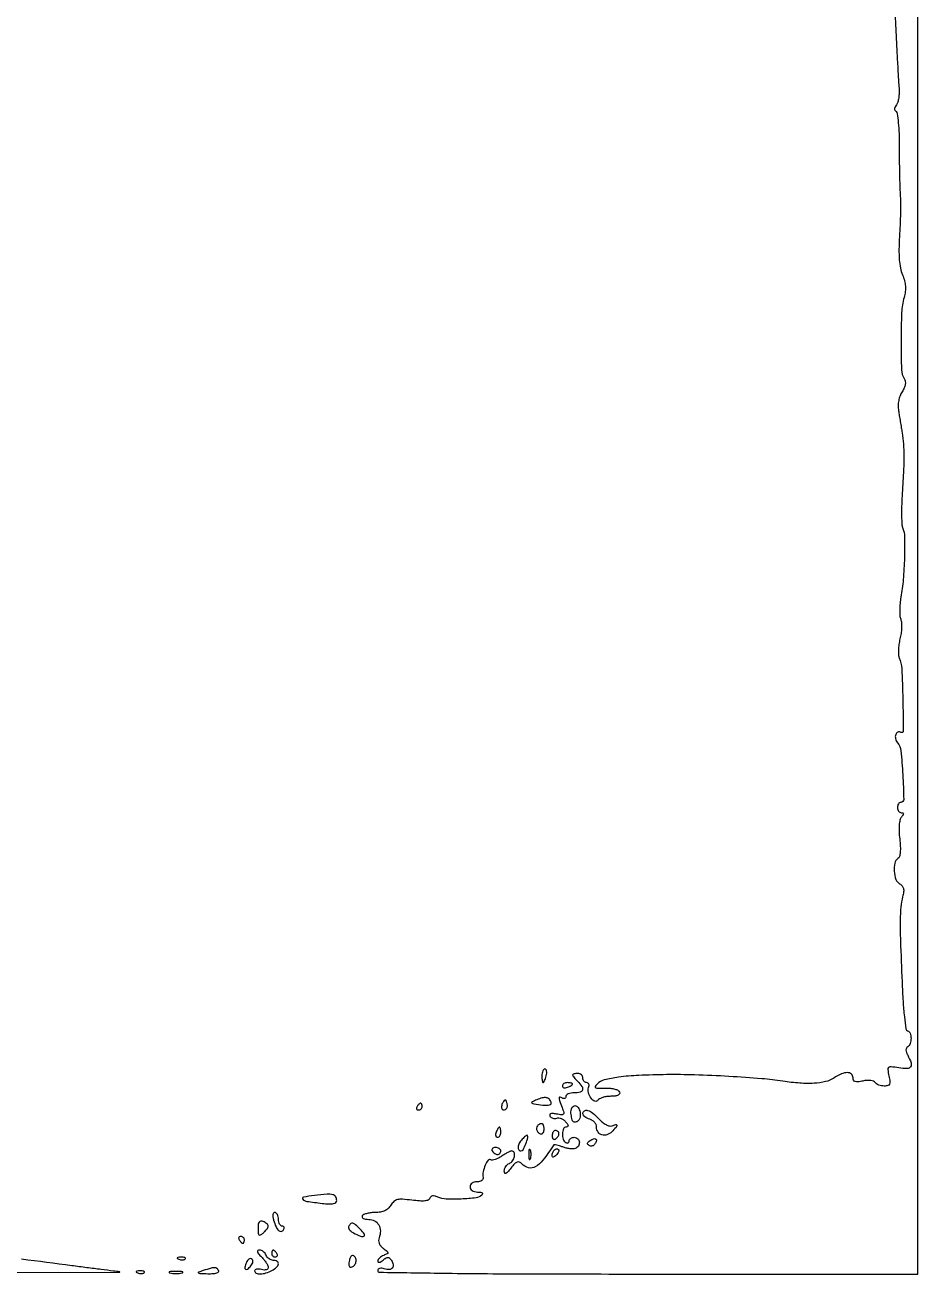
# Model space of a CAD drawing. Extents: x 0 to 4160, y 0 to 3120.
# Drawn here: x 3898.8 to 4160, y 0 to 365.5 of the extents above; entities that cross this region are included whole.
import ezdxf

# ---------------------------------------------------------------- set-up
doc = ezdxf.new("R2010")
doc.units = 0

msp = doc.modelspace()

# ---------------------------------------------------------------- linework, layer by layer
for points in [[(4159.499279, 606.274193, 0.000001), (4159.667734, 974.478125, 0.000057)], [(757.647081, 3119.740147, 0.000002), (520.492565, 3119.487217, 0.4139)], [(1964.75, 0.149832, 0.000016), (2717.930904, 0.232101, 0.000028), (3351.473438, 0.357111), (3926.491843, 0.502577, 0.944149), (3926.5, 0.645059, -0.002775), (3924.72237, 0.859722, -0.000415), (3921.15, 1.314253, -0.000466), (3916.931444, 1.858553, -0.000402), (3912.5, 2.438144, 0.001197), (3897.844682, 4.331228, 0.005376)], [(4159.806661, 1380.08378, 0.000034), (4159.883999, 1862.25)], [(4153.214214, 369.203896, -0.007), (4153.532939, 363.954849, 0.00091), (4153.795249, 358.546823, 0.00107), (4154.06405, 353.424237, 0.000938), (4154.308534, 349.097183, 0.006655), (4154.459006, 347, -0.030093), (4154.494612, 345.562786, -0.030521), (4154.356858, 344.138549, -0.032048), (4154.08263, 342.920917, -0.09797), (4153.692804, 342.173785, 0.054379), (4153.311169, 341.575186, 0.101352), (4153.165616, 341.021145, 0.129663), (4153.263236, 340.546868, 0.124422), (4153.582908, 340.173785, -0.210157), (4153.961192, 339.545191, -0.008935), (4154.25142, 336.907299, -0.01403), (4154.45655, 333.68917, -0.009389), (4154.518606, 330, 0.002844), (4154.533405, 326.032832, 0.002645), (4154.593189, 321.96875, 0.002636), (4154.68451, 318.355865, 0.008931), (4154.798633, 316, -0.015279), (4154.87955, 313.735027, -0.005483), (4154.860785, 310.506192, -0.005433), (4154.762866, 306.964864, -0.00641), (4154.590858, 303.616823, 0.01227), (4154.44133, 299.843986, 0.023538), (4154.538198, 296.817429, 0.02933), (4154.877539, 294.368776, 0.049899), (4155.480063, 292.393474, -0.033139), (4156.073295, 290.658856, -0.048571), (4156.339934, 289.069402, -0.04982), (4156.29185, 287.488993, -0.037349), (4155.937838, 285.783253, 0.059164), (4155.212748, 281.321668, 0.011099), (4155.040975, 273.034117, 0.007543), (4155.180792, 264.591098, 0.133825), (4155.972857, 262.009677, -0.095247), (4156.289508, 261.202539, -0.085462), (4156.301593, 260.30277, -0.068845), (4155.994567, 259.290748, -0.03702), (4155.361198, 258.147817, 0.054616), (4154.755505, 256.958129, 0.043304), (4154.363198, 255.568976, 0.04216), (4154.208355, 254.091397, 0.044705), (4154.30909, 252.638139, 0.000577), (4154.541581, 251.194833, 0.000321), (4154.828024, 249.436708, 0.00032), (4155.12014, 247.658148, 0.000519), (4155.37104, 246.1464, -0.024274), (4155.749913, 242.922035, -0.017329), (4155.872651, 239.289243, -0.012188), (4155.753213, 234.561087, -0.004118), (4155.354773, 227.683164, 0.009847), (4155.210048, 224.566791, 0.01227), (4155.203748, 221.668094, 0.010581), (4155.308935, 219.25302, 0.086344), (4155.567287, 218.183164, -0.09987), (4156.090367, 215.730575, -0.009724), (4156.039169, 209.633597, -0.013385), (4155.688533, 203.219475, -0.025156), (4155.00729, 198.075986, 0.021786), (4154.750684, 196.233976, 0.021136), (4154.651938, 194.357878, 0.021601), (4154.706346, 192.703602, 0.069672), (4154.940783, 191.631041, -0.071641), (4155.162995, 190.594981, -0.026212), (4155.186772, 189.092773, -0.025348), (4155.040796, 187.424349, -0.027662), (4154.728381, 185.828032, 0.026912), (4154.417079, 184.249952, 0.026337), (4154.274219, 182.636128, 0.027303), (4154.301258, 181.210306, 0.083281), (4154.530371, 180.272977, -0.089798), (4155.254438, 177.13528, -0.006484), (4155.56479, 168.197735, -0.00341), (4155.703692, 158.891449, -0.590114), (4155.003922, 158.497576, 0.239502), (4154.116977, 158.571743, 0.219972), (4153.488493, 157.898499, 0.13685), (4153.43149, 156.65935, 0.117203), (4154.01237, 155.485095, -0.149259), (4155.00808, 153.10614, -0.011356), (4155.552583, 146.080906, -0.007795), (4155.833718, 138.885536, -0.421103), (4154.968719, 138, 0.152665), (4154.599275, 137.884505, 0.09816), (4154.284561, 137.559375, 0.080885), (4154.072238, 137.073531, 0.062729), (4154, 136.5, 0.073201), (4154.084365, 135.926827, 0.087756), (4154.329718, 135.440625, 0.100549), (4154.694405, 135.115597, 0.132654), (4155.122445, 135, -0.083839), (4155.579129, 134.922882, -0.313887), (4155.740964, 134.699952, -0.155016), (4155.627456, 134.316718, -0.024302), (4155.148384, 133.678792, 0.11991), (4154.729861, 132.821255, 0.034288), (4154.511822, 131.346818, 0.029838), (4154.477012, 129.476429, 0.019212), (4154.649217, 127.313999, -0.016563), (4154.837384, 125.099432, -0.035777), (4154.803404, 123.390609, -0.04704), (4154.574888, 122.172325, -0.186569), (4154.123278, 121.57619, 0.205544), (4153.200355, 120.260686, 0.069189), (4153.037219, 117.871776, 0.068325), (4153.53628, 115.488417, 0.181386), (4154.641618, 114.180684, -0.084586), (4155.384278, 113.581382, -0.124823), (4155.765284, 112.839952, -0.091395), (4155.809661, 111.833045, -0.030469), (4155.516586, 110.380994, 0.042363), (4154.991819, 107.419964, 0.02085), (4154.804205, 103.596812, 0.010365), (4154.885152, 97.551233, 0.001585), (4155.334086, 85.51665, 0.005973), (4155.634225, 79.794228, 0.011981), (4156.033327, 75.286526, 0.006778), (4156.481089, 71.746672, 0.284759), (4156.950051, 71.183316, -0.227798), (4157.700607, 70.455958, -0.085975), (4157.971537, 68.980595, -0.08185), (4157.732343, 67.432043, -0.176972), (4156.997296, 66.498329, 0.133099), (4156.628687, 66.104695, 0.122593), (4156.494591, 65.566002, 0.085757), (4156.615166, 64.86817, 0.037319), (4156.997296, 64.005053, -0.036168), (4157.982399, 61.793747, -0.243284), (4157.830992, 60.64019, -0.248438), (4156.807605, 60.112624, -0.037477), (4154.431927, 60.317334, 0.01114), (4152.115572, 60.640443, 0.202151), (4151.413402, 60.436546, 0.263494), (4151.172637, 59.82306, 0.01873), (4151.511382, 57.948176, -0.020988), (4151.796475, 56.328502, -0.142983), (4151.675057, 55.534672, -0.226903), (4151.179653, 55.126854, -0.060694), (4150.138472, 55, -0.047633), (4149.317085, 55.078428, -0.04665), (4148.519361, 55.310948, -0.050536), (4147.859646, 55.652593, -0.11004), (4147.463817, 56.058546, 0.167565), (4147.005641, 56.432994, 0.058947), (4146.168443, 56.633771, 0.048827), (4145.095737, 56.655272, 0.034681), (4143.9048, 56.479091, -0.022764), (4142.442769, 56.227095, -0.110087), (4141.608794, 56.305829, -0.206179), (4141.163458, 56.696482, -0.111473), (4141, 57.420545, 0.209069), (4140.528467, 58.498951, 0.19282), (4139.394518, 58.932817, 0.100744), (4137.598731, 58.538135, 0.040744), (4135.385979, 57.333333, -0.088466), (4132.97748, 56.304893, -0.041577), (4129.615622, 55.817448, -0.03415), (4125.43806, 55.848327, -0.020388), (4120.5, 56.425911, 0.019522), (4114.307716, 57.161075, 0.005675), (4104.718411, 57.812052, 0.005948), (4094.669038, 58.259899, 0.011011), (4086.5, 58.346637, 0.008475), (4078.341581, 58.115259, 0.021493), (4072.436263, 57.592564, 0.026882), (4068.274117, 56.813606, 0.137516), (4066.243815, 55.672386, 0.054798), (4065.63866, 54.917754, 0.430997), (4065.737096, 54.528114, 0.127839), (4066.440323, 54.344678, 0.008364), (4068.560232, 54.378313, -0.028811), (4070.081921, 54.340243, -0.04545), (4071.367527, 54.114983, -0.056322), (4072.306286, 53.74349, -0.188445), (4072.729538, 53.25, -0.202553), (4072.695925, 52.719586, -0.165932), (4072.288305, 52.317195, -0.08477), (4071.44096, 52.072672, -0.027959), (4070.14235, 52, 0.035055), (4068.932503, 51.915074, 0.039725), (4067.797377, 51.66175, 0.043535), (4066.886804, 51.291713, 0.136899), (4066.406374, 50.84851, -0.366191), (4065.515187, 50.557948, -0.139483), (4064.405956, 51.426062, -0.090267), (4063.602618, 53.091162, -0.160322), (4063.675672, 54.597199, 0.070217), (4063.799132, 55.133645, 0.118334), (4063.730673, 55.587927, 0.15263), (4063.484486, 55.88739, 0.145975), (4063.106989, 56, -0.119693), (4062.684772, 56.102542, -0.100684), (4062.325178, 56.391667, -0.09205), (4062.083685, 56.824081, -0.081617), (4062, 57.333333, 0.111732), (4061.884901, 57.841974, 0.100101), (4061.559375, 58.275, 0.094518), (4061.072738, 58.565493, 0.087646), (4060.5, 58.666667, 0.0255), (4059.925196, 58.637333, 0.040419), (4059.440625, 58.547768, 0.048597), (4059.097265, 58.418259, 0.28566), (4059, 58.261905, 0.154018), (4059.07328, 58.029654, 0.013952), (4059.440625, 57.535417, 0.017065), (4059.925466, 56.961191, 0.012519), (4060.5, 56.357143, -0.045542), (4061.722933, 54.888544, -0.226997), (4061.886025, 53.857801, -0.267497), (4061.192372, 53.200446, -0.059014), (4059.5, 53, 0.040452), (4058.542777, 52.922429, 0.059813), (4057.734375, 52.688914, 0.078662), (4057.184873, 52.346169, 0.217355), (4057, 51.940983, -0.108972), (4056.921712, 51.586039, -0.182303), (4056.70625, 51.3746, -0.161196), (4056.3821, 51.343488, -0.082592), (4056, 51.5, 0.089692), (4055.329471, 51.763682, 0.463629), (4055.057303, 51.546949, 0.091301), (4055.180279, 50.744441, 0.007292), (4055.916454, 48.719742, -0.018649), (4056.402506, 47.282114, -0.254864), (4056.291163, 46.760666, -0.249575), (4055.789946, 46.565011, -0.017975), (4054.267829, 46.799631, 0.022462), (4053.157884, 46.96054, 0.103511), (4052.515548, 46.891392, 0.29115), (4052.289713, 46.618118, 0.171032), (4052.3834, 46.188663, 0.100205), (4052.742268, 45.805999, 0.081407), (4053.248264, 45.558273, 0.079117), (4053.820897, 45.480544, 0.086066), (4054.371811, 45.589183, -0.119274), (4054.96723, 45.66641, -0.068748), (4055.672198, 45.489611, -0.062428), (4056.374279, 45.099017, -0.061498), (4056.962231, 44.545509, -0.025548), (4057.485472, 43.845141, -0.122421), (4057.653674, 43.379912, -0.291851), (4057.517922, 43.109076, -0.135377), (4057.122445, 43, 0.298801), (4056.341758, 42.487722, 0.095833), (4056.026622, 41.067043, 0.082957), (4056.249538, 39.465873, 0.180254), (4057, 38.5, 0.082592), (4057.3821, 38.343488, 0.161196), (4057.70625, 38.3746, 0.182303), (4057.921712, 38.586039, 0.108972), (4058, 38.940983, -0.140337), (4058.115626, 39.344827, -0.099915), (4058.440625, 39.688914, -0.085131), (4058.926682, 39.920655, -0.06887), (4059.5, 40, -0.195254), (4060.497117, 39.595185, -0.182809), (4060.964892, 38.596021, -0.164411), (4060.67363, 37.453788, -0.165727), (4059.75, 36.726914, -0.085361), (4059.106278, 36.61776, -0.029823), (4058.16551, 36.676131, -0.028594), (4057.117597, 36.865488, -0.029672), (4056.111312, 37.171559, 0.011955), (4055.18237, 37.490457, 0.018849), (4054.369913, 37.714509, 0.0135), (4053.709661, 37.85137, 0.298578), (4053.537474, 37.777978, -0.017991), (4050.33796, 33.329866, -0.095098), (4048.093647, 31.354958, -0.201972), (4046.145174, 31.093429, -0.130393), (4044.146008, 32.25, 0.094252), (4043.423895, 32.739644, 0.198205), (4042.758181, 32.750676, 0.113218), (4042.015822, 32.242534, 0.022305), (4040.968244, 31, -0.012685), (4039.998999, 29.804456, -0.112815), (4039.458759, 29.402636, -0.420411), (4039.149526, 29.526552, -0.095333), (4039.022236, 30.143011, -0.083632), (4039.125961, 30.814125, -0.066943), (4039.447157, 31.472472, -0.06736), (4039.928273, 32.018693, -0.08716), (4040.5, 32.361626, 0.155481), (4041.429716, 33.105639, 0.098158), (4041.964753, 34.400926, 0.13536), (4041.881757, 35.534977, 0.317204), (4041.222506, 36, 0.103094), (4040.79173, 35.910225, 0.016955), (4040.020025, 35.542357, 0.018024), (4039.129338, 35.038538, 0.015048), (4038.220752, 34.442067, -0.034319), (4037.301252, 33.887886, -0.042684), (4036.377782, 33.509935, -0.048216), (4035.578156, 33.342174, -0.167546), (4035.070242, 33.456588, 0.385668), (4034.287874, 33.312113, 0.062222), (4033.436652, 31.851702, 0.053834), (4032.846713, 29.916359, 0.094761), (4032.847788, 28.25, -0.170054), (4032.777227, 27.774387, -0.120749), (4032.41683, 27.367188, -0.091428), (4031.807922, 27.092623, -0.060389), (4031.043837, 27, 0.069351), (4030.250628, 26.889448, 0.089277), (4029.590639, 26.566522, 0.104019), (4029.155395, 26.080539, 0.131522), (4029, 25.5, 0.134385), (4029.163123, 24.904034, 0.10995), (4029.616667, 24.420455, 0.089734), (4030.321659, 24.106106, 0.060183), (4031.2, 24, -0.030983), (4032.065262, 23.946331, -0.126997), (4032.550251, 23.754566, -0.301827), (4032.660222, 23.458235, -0.145027), (4032.45, 23.090182, -0.163222), (4030.761041, 22.294628, -0.017947), (4026.4338, 21.944542, -0.021319), (4022.06629, 21.934909, -0.09318), (4019.55997, 22.511839, 0.041392), (4018.687217, 22.81013, 0.099533), (4018.008034, 22.842881, 0.144057), (4017.52344, 22.616886, 0.132397), (4017.219171, 22.157512, -0.215472), (4016.751885, 21.652083, -0.073394), (4015.761206, 21.395308, -0.044667), (4014.222533, 21.367899, -0.015107), (4011.991327, 21.595538, 0.014236), (4009.249002, 21.880151, 0.077843), (4007.767874, 21.76077, 0.127793), (4006.756884, 21.221508, 0.067184), (4005.841579, 20.117936, -0.069717), (4005.056332, 19.180828, -0.074188), (4004.058973, 18.518761, -0.066684), (4002.820431, 18.129174, -0.042922), (4001.31847, 18, 0.028903), (4000.047962, 17.926495, 0.035152), (3998.876615, 17.70625, 0.037798), (3997.947234, 17.386154, 0.153685), (3997.5, 17, 0.247535), (3997.473767, 16.616291, 0.167407), (3997.778559, 16.288325, 0.085769), (3998.442055, 16.069075, 0.037025), (3999.373595, 16, -0.124343), (4001.101733, 15.563486, -0.142475), (4002.311748, 14.371537, -0.12829), (4002.771028, 12.607396, -0.091734), (4002.39725, 10.592833, 0.095478), (4002.254985, 9.793003, 0.091763), (4002.416468, 8.985461, 0.081642), (4002.882084, 8.214476, 0.057568), (4003.624575, 7.523376, -0.011808), (4004.757034, 6.647779, -0.210051), (4004.963209, 6.246799, -0.301955), (4004.769347, 5.912611, -0.022208), (4003.75, 5.464431, 0.046961), (4003.080537, 5.129675, 0.052942), (4002.514062, 4.687015, 0.060242), (4002.126249, 4.208769, 0.141182), (4002, 3.770566, 0.245294), (4002.139942, 3.502477, 0.200685), (4002.460114, 3.433394, 0.09146), (4002.966613, 3.627525, 0.036091), (4003.576215, 4.063253, -0.029821), (4004.445864, 4.701464, -0.152734), (4005.016022, 4.859474, -0.194966), (4005.494486, 4.647021, -0.053612), (4006.010232, 3.983444, -0.090466), (4006.513172, 2.698709, -0.228519), (4006.264866, 1.752473, -0.214718), (4005.347826, 1.318693, -0.081719), (4003.915843, 1.52671, 0.048244), (4003.173679, 1.68561, 0.087677), (4002.556303, 1.648274, 0.133305), (4002.153666, 1.428127, 0.204114), (4002, 1.067388, 0.409741), (4002.543355, 0.515658, 0.000446), (4020.753118, 0.253378, 0.002608), (4044.540362, 0.056091, 0.000769), (4081, 0), (4160, 0), (4160, 232.468615, 0.000175), (4159.954583, 362.08592, 0.001333), (4159.749073, 423.140476, 0.000249)]]:
    msp.add_lwpolyline(points, format="xyb")
for points in [[(4050, 58, 0.018041), (4050.027671, 57.233356, 0.029316), (4050.112615, 56.5875, 0.029396), (4050.233718, 56.109555, 0.326917), (4050.383369, 56, 0.269386), (4050.560437, 56.102864, 0.023188), (4050.807757, 56.5875, 0.025621), (4051.061542, 57.233613, 0.016817), (4051.289749, 58, 0.040966), (4051.424365, 58.766322, 0.070464), (4051.392877, 59.4125, 0.106581), (4051.210205, 59.842465, 0.24384), (4050.90638, 60, 0.206609), (4050.559898, 59.850443, 0.082769), (4050.266249, 59.4125, 0.063112), (4050.066544, 58.765641, 0.043375)], [(4056, 55.031385, 0.184534), (4056.122486, 54.710807, 0.147206), (4056.440625, 54.516384, 0.100118), (4056.925634, 54.488865, 0.055937), (4057.5, 54.638374, 0.02136), (4058.074558, 54.887494, 0.030395), (4058.559375, 55.160341, 0.030693), (4058.912889, 55.420671, 0.222225), (4059, 55.606989, 0.289661), (4058.903916, 55.758929, 0.046727), (4058.559375, 55.884553, 0.039339), (4058.074824, 55.971531, 0.024748), (4057.5, 56, 0.062722), (4056.926468, 55.92777, 0.08088), (4056.440625, 55.715469, 0.098158), (4056.115494, 55.400789, 0.152681)], [(4048.5, 50.996074, 0.017633), (4047.12246, 50.34846, 0.53288), (4047.084954, 50.028977, 0.14477), (4047.648981, 49.776484, 0.004074), (4050.315028, 49.440894, 0.028232), (4051.483963, 49.369947, 0.080639), (4052.286127, 49.496735, 0.165477), (4052.691521, 49.802159, 0.233851), (4052.752528, 50.242415, 0.119382), (4052.193307, 51.135596, 0.150716), (4051.330444, 51.578891, 0.10506), (4050.113731, 51.537571, 0.040247)], [(4013.5, 49, 0.082592), (4013.343488, 48.6179, 0.161196), (4013.3746, 48.29375, 0.182303), (4013.586039, 48.078288, 0.108972), (4013.940983, 48, 0.093332), (4014.345238, 48.076123, 0.09642), (4014.688914, 48.29375, 0.099167), (4014.918938, 48.618444, 0.105053), (4015, 49, 0.042167), (4014.967655, 49.382849, 0.061769), (4014.870461, 49.70625, 0.081139), (4014.727648, 49.92554, 0.210953), (4014.559017, 50, 0.151918), (4014.34829, 49.934461, 0.038439), (4014.066025, 49.70625, 0.035638), (4013.768994, 49.382774, 0.029505)], [(4038.582949, 50.134215, 0.052326), (4038.327923, 49.604943, 0.061761), (4038.20609, 49.06291, 0.07231), (4038.228156, 48.59012, 0.149701), (4038.399864, 48.266802, 0.208213), (4039.031223, 48.018401, 0.228122), (4039.610436, 48.323111, 0.143258), (4039.913564, 49.144952, 0.097944), (4039.787251, 50.138246, 0.033951), (4039.536207, 50.749629, 0.286646), (4039.294341, 50.899578, 0.233206), (4039.012891, 50.759582, 0.024362)], [(4060.598762, 44.804373, -0.07038), (4059.774255, 44.407488, -0.268079), (4059.23764, 44.52509, -0.149524), (4058.86306, 45.158048, -0.02122), (4058.566605, 46.658369, -0.09831), (4058.637968, 48.303834, -0.236872), (4059.406033, 49.207424, -0.317499), (4060.377906, 48.996472, -0.123357), (4061.069802, 47.720018, -0.048117), (4061.210631, 46.819219, -0.054829), (4061.166477, 45.94779, -0.062814), (4060.95626, 45.231949, -0.143611)], [(4066.673249, 45.407562, 0.036554), (4067.718535, 44.433168, 0.048362), (4068.806039, 43.719754, 0.057067), (4069.797615, 43.335238, 0.156849), (4070.537919, 43.376177, -0.03527), (4071.650175, 43.715244, -0.493614), (4071.927982, 43.485182, -0.175693), (4071.688955, 42.896597, -0.012952), (4070.471061, 41.613918, -0.113659), (4069.037372, 40.716961, -0.159162), (4067.537602, 40.69142, -0.177668), (4066.424535, 41.538129, -0.143171), (4066, 42.990357, 0.103654), (4065.84952, 43.708435, 0.075828), (4065.4125, 44.39856, 0.072227), (4064.764301, 44.956517, 0.077841), (4064, 45.289749, -0.048178), (4063.234879, 45.570827, -0.057927), (4062.5875, 45.980377, -0.068086), (4062.146168, 46.449349, -0.156018), (4062, 46.90638, -0.248537), (4062.440552, 47.737926, -0.230652), (4063.400887, 47.876214, -0.093289), (4064.912507, 47.057468, -0.035252)], [(4048.693853, 43.36052, 0.190577), (4048.41102, 42.707563, 0.126145), (4048.590599, 41.900125, 0.118327), (4049.151566, 41.241331, 0.158782), (4049.89235, 41, 0.18611), (4050.18797, 41.113983, 0.089802), (4050.439211, 41.440625, 0.069638), (4050.60953, 41.925995, 0.049648), (4050.666667, 42.5, 0.075885), (4050.522456, 43.444727, 0.217466), (4050.089524, 43.927305, 0.223466), (4049.451517, 43.909183, 0.07949)], [(4036.638374, 41.5, 0.055937), (4036.488865, 40.925634, 0.100118), (4036.516384, 40.440625, 0.147206), (4036.710807, 40.122486, 0.184534), (4037.031385, 40, 0.152681), (4037.400789, 40.115494, 0.098158), (4037.715469, 40.440625, 0.08088), (4037.92777, 40.926468, 0.062722), (4038, 41.5, 0.024748), (4037.971531, 42.074824, 0.039339), (4037.884553, 42.559375, 0.046727), (4037.758929, 42.903916, 0.289661), (4037.606989, 43, 0.222225), (4037.420671, 42.912889, 0.030693), (4037.160341, 42.559375, 0.030395), (4036.887494, 42.074558, 0.02136)], [(4044.25, 39.441347, 0.059102), (4043.405234, 38.273762, 0.100873), (4043.042609, 37.130718, 0.17902), (4043.243887, 36.336325, 0.246932), (4043.883369, 36, 0.27994), (4044.506897, 36.378785, 0.025338), (4045.29682, 38.108836, 0.025289), (4045.90765, 39.909245, 0.283597), (4045.710337, 40.605471, 0.346138), (4045.567755, 40.616255, 0.020513), (4045.194599, 40.343044, 0.023819), (4044.744365, 39.947652, 0.014534)], [(4053, 40.440983, 0.066118), (4053.073267, 39.889346, 0.138808), (4053.29375, 39.521475, 0.191142), (4053.620352, 39.392057, 0.139169), (4054, 39.5, 0.06081), (4054.382515, 39.806203, 0.051032), (4054.70625, 40.2129, 0.053229), (4054.926698, 40.653442, 0.089642), (4055, 41.059017, 0.105429), (4054.923444, 41.418051, 0.099231), (4054.70625, 41.723586, 0.096318), (4054.381732, 41.928382, 0.092995), (4054, 42, 0.153634), (4053.618621, 41.879982, 0.097988), (4053.29375, 41.542039, 0.080552), (4053.074545, 41.037096, 0.062283)], [(4035.5, 36, 0.06081), (4035.806203, 35.617485, 0.051032), (4036.2129, 35.29375, 0.053229), (4036.653442, 35.073302, 0.089642), (4037.059017, 35, 0.105429), (4037.418051, 35.076556, 0.099231), (4037.723586, 35.29375, 0.096318), (4037.928382, 35.618268, 0.092995), (4038, 36, 0.153634), (4037.879982, 36.381379, 0.097988), (4037.542039, 36.70625, 0.080552), (4037.037096, 36.925455, 0.062283), (4036.440983, 37, 0.066118), (4035.889346, 36.926733, 0.138808), (4035.521475, 36.70625, 0.191142), (4035.392057, 36.379648, 0.139169)], [(4054.183333, 34.783333, -0.034019), (4053.693024, 34.355562, -0.131573), (4053.322581, 34.204271, -0.290264), (4053.093678, 34.31173, -0.142677), (4053, 34.633333, -0.094783), (4053.175276, 35.54964, -0.102202), (4053.674729, 36.309147, -0.145728), (4054.299565, 36.647242, -0.253202), (4054.85, 36.483333, -0.212536), (4054.959631, 36.197768, -0.080535), (4054.867292, 35.770833, -0.061283), (4054.5985, 35.274266, -0.041736)], [(4065.531037, 38.050219, -0.094768), (4065.196538, 37.68575, -0.096839), (4064.753577, 37.473847, -0.098884), (4064.27128, 37.44681, -0.103479), (4063.824139, 37.608688, -0.099167), (4063.472491, 37.937111, -0.207337), (4063.394858, 38.296119, -0.154764), (4063.604675, 38.677457, -0.051827), (4064.114277, 39.070627, -0.050263), (4065.148744, 39.574334, -0.249192), (4065.768865, 39.489634, -0.31899), (4065.944848, 38.974241, -0.066358)], [(4046.157895, 35, 0.017491), (4046.189089, 34.10856, 0.078554), (4046.306058, 33.601562, 0.447206), (4046.474999, 33.540618, 0.174857), (4046.662281, 33.75, 0.057986), (4046.818615, 34.320008, 0.037979), (4046.87034, 35, 0.037979), (4046.818615, 35.679992, 0.057986), (4046.662281, 36.25, 0.174857), (4046.474999, 36.459382, 0.447206), (4046.306058, 36.398438, 0.078554), (4046.189089, 35.89144, 0.017491)], [(3983.5, 22.975465, 0.017931), (3980.247161, 22.479808, 0.598945), (3980.059636, 21.882986, 0.163706), (3981.271333, 21.265328, 0.008188), (3985.75, 20.677491, 0.015609), (3987.800279, 20.507099, 0.062846), (3989.05102, 20.599603, 0.13427), (3989.736766, 20.944748, 0.212505), (3990, 21.53614, 0.140004), (3989.685405, 22.637637, 0.201794), (3988.86872, 23.215952, 0.074277), (3987.181149, 23.33366, 0.009178)], [(3967, 13.34617, 0.015828), (3967.044792, 11.931516, 0.196494), (3967.274614, 11.457382, 0.330631), (3967.685209, 11.419182, 0.036732), (3968.5, 12, 0.02787), (3969.074122, 12.53319, 0.031713), (3969.559375, 13.105557, 0.033421), (3969.902023, 13.63663, 0.127224), (3970, 14.015456, 0.154241), (3969.893639, 14.352041, 0.056875), (3969.559375, 14.728752, 0.04955), (3969.073954, 15.084455, 0.041764), (3968.5, 15.361626, 0.104971), (3967.806898, 15.471511, 0.223368), (3967.339191, 15.221161, 0.130387), (3967.073446, 14.556784, 0.030306)], [(3971.545007, 15.75, 0.029988), (3972.255579, 13.823517, 0.096102), (3973.030349, 12.702951, 0.23713), (3973.774308, 12.465801, 0.218414), (3974.446149, 12.912868, 0.074274), (3974.624563, 13.328698, 0.150912), (3974.609582, 13.680655, 0.187757), (3974.408213, 13.913377, 0.12218), (3974.059017, 14, -0.182172), (3973.654781, 14.152336, -0.09101), (3973.311086, 14.5875, -0.070927), (3973.07823, 15.234725, -0.050979), (3973, 16, 0.051399), (3972.921125, 16.765255, 0.071326), (3972.686455, 17.4125, 0.091371), (3972.340021, 17.84756, 0.180959), (3971.932612, 18, 0.217664), (3971.55583, 17.827818, 0.136569), (3971.344936, 17.382229, 0.080387), (3971.337688, 16.669181, 0.0358)], [(3993.531009, 14.050173, 0.19702), (3993.457483, 13.607298, 0.094739), (3993.692838, 13.07087, 0.071107), (3994.198377, 12.522021, 0.048307), (3994.90625, 12.050173, 0.023302), (3996.971015, 11.065986, 0.208987), (3997.951471, 11.079556, 0.469415), (3998.113722, 11.672379, 0.043724), (3997, 13, 0.011706), (3995.492875, 14.438164, 0.111614), (3994.723964, 14.874612, 0.253977), (3994.1378, 14.753668, 0.079242)], [(3961.5, 10, 0.029505), (3961.768994, 9.617226, 0.035638), (3962.066025, 9.29375, 0.038439), (3962.34829, 9.065539, 0.151918), (3962.559017, 9, 0.210953), (3962.727648, 9.07446, 0.081139), (3962.870461, 9.29375, 0.061769), (3962.967655, 9.617151, 0.042167), (3963, 10, 0.105053), (3962.918938, 10.381556, 0.099167), (3962.688914, 10.70625, 0.09642), (3962.345238, 10.923877, 0.093332), (3961.940983, 11, 0.108972), (3961.586039, 10.921712, 0.182303), (3961.3746, 10.70625, 0.161196), (3961.343488, 10.3821, 0.082592)], [(3943.8125, 4.316886, 0.051402), (3944.359369, 4.160852, 0.05415), (3944.916927, 4.123424, 0.060344), (3945.402231, 4.202593, 0.126455), (3945.729167, 4.395833, 0.296942), (3945.77538, 4.614691, 0.208169), (3945.592839, 4.799335, 0.077125), (3945.112848, 4.910055, 0.028489), (3944.416667, 4.921053, 0.018894), (3943.670344, 4.862007, 0.168741), (3943.37858, 4.720685, 0.470617), (3943.395823, 4.538436, 0.054073)], [(3963.581246, 3.351128, 0.035539), (3963.158576, 1.96195, 0.300021), (3963.377032, 1.379169, 0.349827), (3963.946871, 1.404166, 0.04032), (3964.906058, 2.386806, 0.05035), (3965.32375, 3.007804, 0.092661), (3965.507011, 3.586477, 0.128572), (3965.442714, 4.064035, 0.158213), (3965.153343, 4.405229, 0.167224), (3964.744506, 4.497595, 0.120951), (3964.302233, 4.336191, 0.092326), (3963.891597, 3.934179, 0.061445)], [(3968, 5, -0.02545), (3968.765508, 4.152328, -0.02828), (3969.4125, 3.25949, -0.029302), (3969.870667, 2.444122, -0.113827), (3970, 1.883369, -0.197013), (3969.841221, 1.496045, -0.126717), (3969.419321, 1.242791, -0.086529), (3968.774564, 1.167727, -0.049804), (3968, 1.289749, 0.040966), (3967.233678, 1.424365, 0.070464), (3966.5875, 1.392877, 0.106581), (3966.157535, 1.210205, 0.24384), (3966, 0.90638, 0.30608), (3966.442247, 0.251625, 0.102385), (3967.638018, 0.035714, 0.06777), (3969.31414, 0.307504, 0.048866), (3971.065741, 1.035184, 0.061348), (3972.413607, 1.985155, 0.176618), (3972.938347, 2.981657, 0.307159), (3972.577233, 3.708756, 0.129163), (3971.468615, 4, -0.088478), (3970.840167, 4.112085, -0.06652), (3970.217991, 4.440625, -0.065663), (3969.696157, 4.926585, -0.081035), (3969.361626, 5.5, 0.074185), (3969.037471, 6.073431, 0.064359), (3968.545909, 6.559375, 0.06686), (3967.968559, 6.888097, 0.096313), (3967.393011, 7, 0.142974), (3966.915112, 6.860494, 0.336226), (3966.793743, 6.532131, 0.105552), (3967.11727, 5.946873, 0.017524)], [(3971, 6, 0.105053), (3971.081062, 5.618444, 0.099167), (3971.311086, 5.29375, 0.09642), (3971.654762, 5.076123, 0.093332), (3972.059017, 5, 0.108972), (3972.413961, 5.078288, 0.182303), (3972.6254, 5.29375, 0.161196), (3972.656512, 5.6179, 0.082592), (3972.5, 6, 0.029505), (3972.231006, 6.382774, 0.035638), (3971.933975, 6.70625, 0.038439), (3971.65171, 6.934461, 0.151918), (3971.440983, 7, 0.210953), (3971.272352, 6.92554, 0.081139), (3971.129539, 6.70625, 0.061769), (3971.032345, 6.382849, 0.042167)], [(3993.727533, 4.066087, 0.036884), (3993.581771, 3.274254, 0.064051), (3993.594864, 2.606913, 0.097147), (3993.753509, 2.160176, 0.26492), (3994.034603, 2, 0.173181), (3994.941082, 2.323678, 0.130195), (3995.566238, 3.188446, 0.127282), (3995.689329, 4.265347, 0.16292), (3995.246781, 5.153219, 0.12464), (3994.792897, 5.423687, 0.231639), (3994.37985, 5.354547, 0.13539), (3994.020009, 4.910065, 0.038927)], [(3931.8125, 0.316886, 0.051402), (3932.359369, 0.160852, 0.05415), (3932.916927, 0.123424, 0.060344), (3933.402231, 0.202593, 0.126455), (3933.729167, 0.395833, 0.296942), (3933.77538, 0.614691, 0.208169), (3933.592839, 0.799335, 0.077125), (3933.112848, 0.910055, 0.028489), (3932.416667, 0.921053, 0.018894), (3931.670344, 0.862007, 0.168741), (3931.37858, 0.720685, 0.470617), (3931.395823, 0.538436, 0.054073)], [(3941.25, 0.310674, 0.039571), (3942.047266, 0.168469, 0.024357), (3943, 0.122029, 0.024357), (3943.952734, 0.168469, 0.039571), (3944.75, 0.310674, 0.161593), (3945.00914, 0.478988, 0.542911), (3944.957813, 0.633659, 0.052887), (3944.251983, 0.740287, 0.011065), (3943, 0.767997, 0.011065), (3941.748017, 0.740287, 0.052887), (3941.042187, 0.633659, 0.542911), (3940.99086, 0.478988, 0.161593)], [(3951, 1, 0.009143), (3949.582128, 0.517161, 0.610565), (3949.556333, 0.316723, 0.142163), (3949.987776, 0.173726, 0.002862), (3952.309017, 0.09968, 0.020336), (3953.839653, 0.121879, 0.055012), (3954.909706, 0.300149, 0.12121), (3955.448539, 0.60598, 0.355675), (3955.5, 1, 0.088829), (3954.939609, 1.625227, 0.167243), (3954.30597, 1.843269, 0.070425), (3953.303122, 1.701314, 0.007175)]]:
    msp.add_lwpolyline(points, format="xyb", close=True)

doc.saveas('drawing.dxf')
